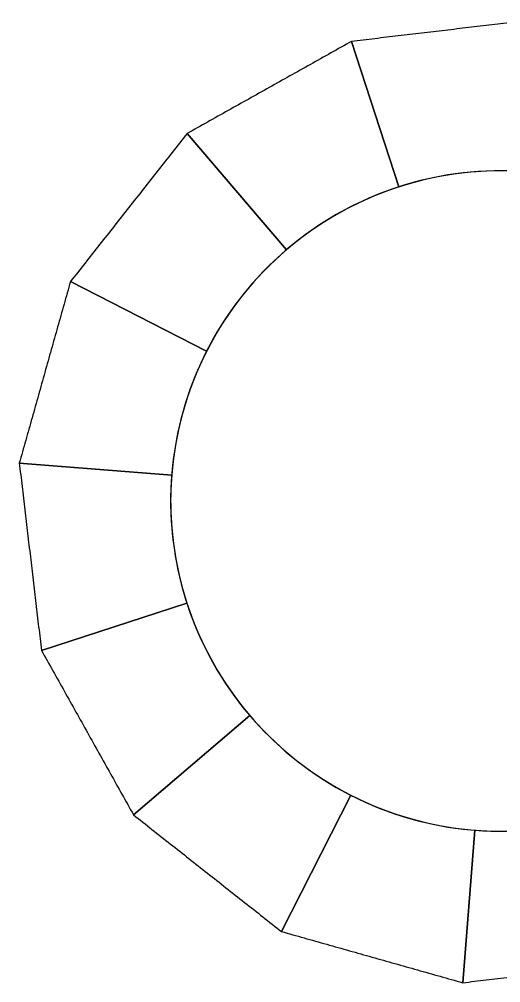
# Model space of a CAD drawing. Header units: millimetres. Extents: x -7.9 to 7.9, y -7.9 to 7.9.
# Drawn here: x -7.94 to 0, y -7.94 to 7.94 of the extents above; entities that cross this region are included whole.
import ezdxf

# ---------------------------------------------------------------- set-up
doc = ezdxf.new("R2010")
doc.units = ezdxf.units.MM
doc.layers.add('Part', color=7, linetype='CONTINUOUS')

msp = doc.modelspace()

# ---------------------------------------------------------------- linework, layer by layer
at = {"layer": 'Part'}
for p, q in [((-2.46, 7.57, 37.6), (-1.681, 5.174, 37.6)), ((-2.46, 7.57, 37.6), (-1.681, 5.174, 37.6)), ((-2.46, 7.57, 36), (-2.46, 7.57, 37.6)), ((-2.46, 7.57, 36), (-2.46, 7.57, 37.6)), ((-2.46, 7.57, 21.6), (-1.681, 5.174, 21.6)), ((-2.46, 7.57, 21.6), (-1.681, 5.174, 21.6)), ((-1.681, 5.174, 36), (-2.46, 7.57, 36)), ((-1.681, 5.174, 36), (-2.46, 7.57, 36)), ((-2.46, 7.57, 20), (-2.46, 7.57, 21.6)), ((-2.46, 7.57, 20), (-2.46, 7.57, 21.6)), ((-2.46, 7.57, 5.6), (-1.681, 5.174, 5.6)), ((-2.46, 7.57, 5.6), (-1.681, 5.174, 5.6)), ((-1.681, 5.174, 20), (-2.46, 7.57, 20)), ((-1.681, 5.174, 20), (-2.46, 7.57, 20)), ((-2.46, 7.57, 4), (-2.46, 7.57, 5.6)), ((-2.46, 7.57, 4), (-2.46, 7.57, 5.6)), ((-1.681, 5.174, 4), (-2.46, 7.57, 4)), ((-1.681, 5.174, 4), (-2.46, 7.57, 4)), ((-5.17, 6.053, 38.6), (-3.533, 4.137, 38.6)), ((-5.17, 6.053, 38.6), (-3.533, 4.137, 38.6)), ((-5.17, 6.053, 37), (-5.17, 6.053, 38.6)), ((-5.17, 6.053, 37), (-5.17, 6.053, 38.6)), ((-5.17, 6.053, 22.6), (-3.533, 4.137, 22.6)), ((-5.17, 6.053, 22.6), (-3.533, 4.137, 22.6)), ((-3.533, 4.137, 37), (-5.17, 6.053, 37)), ((-3.533, 4.137, 37), (-5.17, 6.053, 37)), ((-5.17, 6.053, 21), (-5.17, 6.053, 22.6)), ((-5.17, 6.053, 21), (-5.17, 6.053, 22.6)), ((-5.17, 6.053, 6.6), (-3.533, 4.137, 6.6)), ((-5.17, 6.053, 6.6), (-3.533, 4.137, 6.6)), ((-3.533, 4.137, 21), (-5.17, 6.053, 21)), ((-3.533, 4.137, 21), (-5.17, 6.053, 21)), ((-5.17, 6.053, 5), (-5.17, 6.053, 6.6)), ((-5.17, 6.053, 5), (-5.17, 6.053, 6.6)), ((-3.533, 4.137, 5), (-5.17, 6.053, 5)), ((-3.533, 4.137, 5), (-5.17, 6.053, 5)), ((-7.092, 3.614, 39.6), (-4.847, 2.47, 39.6)), ((-7.092, 3.614, 39.6), (-4.847, 2.47, 39.6)), ((-7.092, 3.614, 38), (-7.092, 3.614, 39.6)), ((-7.092, 3.614, 38), (-7.092, 3.614, 39.6)), ((-7.092, 3.614, 23.6), (-4.847, 2.47, 23.6)), ((-7.092, 3.614, 23.6), (-4.847, 2.47, 23.6)), ((-4.847, 2.47, 38), (-7.092, 3.614, 38)), ((-4.847, 2.47, 38), (-7.092, 3.614, 38)), ((-7.092, 3.614, 22), (-7.092, 3.614, 23.6)), ((-7.092, 3.614, 22), (-7.092, 3.614, 23.6)), ((-7.092, 3.614, 7.6), (-4.847, 2.47, 7.6)), ((-7.092, 3.614, 7.6), (-4.847, 2.47, 7.6)), ((-4.847, 2.47, 22), (-7.092, 3.614, 22)), ((-4.847, 2.47, 22), (-7.092, 3.614, 22)), ((-7.092, 3.614, 6), (-7.092, 3.614, 7.6)), ((-7.092, 3.614, 6), (-7.092, 3.614, 7.6)), ((-4.847, 2.47, 6), (-7.092, 3.614, 6)), ((-4.847, 2.47, 6), (-7.092, 3.614, 6)), ((-7.935, 0.625, 40.6), (-5.423, 0.427, 40.6)), ((-7.935, 0.625, 40.6), (-5.423, 0.427, 40.6)), ((-7.935, 0.625, 39), (-7.935, 0.625, 40.6)), ((-7.935, 0.625, 39), (-7.935, 0.625, 40.6)), ((-7.935, 0.625, 24.6), (-5.423, 0.427, 24.6)), ((-7.935, 0.625, 24.6), (-5.423, 0.427, 24.6)), ((-5.423, 0.427, 39), (-7.935, 0.625, 39)), ((-5.423, 0.427, 39), (-7.935, 0.625, 39)), ((-7.935, 0.625, 23), (-7.935, 0.625, 24.6)), ((-7.935, 0.625, 23), (-7.935, 0.625, 24.6)), ((-7.935, 0.625, 8.6), (-5.423, 0.427, 8.6)), ((-7.935, 0.625, 8.6), (-5.423, 0.427, 8.6)), ((-5.423, 0.427, 23), (-7.935, 0.625, 23)), ((-5.423, 0.427, 23), (-7.935, 0.625, 23)), ((-7.935, 0.625, 7), (-7.935, 0.625, 8.6)), ((-7.935, 0.625, 7), (-7.935, 0.625, 8.6)), ((-5.423, 0.427, 7), (-7.935, 0.625, 7)), ((-5.423, 0.427, 7), (-7.935, 0.625, 7)), ((-7.57, -2.46, 41.6), (-5.174, -1.681, 41.6)), ((-7.57, -2.46, 41.6), (-5.174, -1.681, 41.6)), ((-7.57, -2.46, 25.6), (-5.174, -1.681, 25.6)), ((-7.57, -2.46, 25.6), (-5.174, -1.681, 25.6)), ((-5.174, -1.681, 40), (-7.57, -2.46, 40)), ((-5.174, -1.681, 40), (-7.57, -2.46, 40)), ((-7.57, -2.46, 9.6), (-5.174, -1.681, 9.6)), ((-7.57, -2.46, 9.6), (-5.174, -1.681, 9.6)), ((-5.174, -1.681, 24), (-7.57, -2.46, 24)), ((-5.174, -1.681, 24), (-7.57, -2.46, 24)), ((-5.174, -1.681, 8), (-7.57, -2.46, 8)), ((-5.174, -1.681, 8), (-7.57, -2.46, 8)), ((-7.57, -2.46, 40), (-7.57, -2.46, 41.6)), ((-7.57, -2.46, 40), (-7.57, -2.46, 41.6)), ((-7.57, -2.46, 24), (-7.57, -2.46, 25.6)), ((-7.57, -2.46, 24), (-7.57, -2.46, 25.6)), ((-7.57, -2.46, 8), (-7.57, -2.46, 9.6)), ((-7.57, -2.46, 8), (-7.57, -2.46, 9.6)), ((-6.053, -5.17, 42.6), (-4.137, -3.533, 42.6)), ((-6.053, -5.17, 42.6), (-4.137, -3.533, 42.6)), ((-6.053, -5.17, 26.6), (-4.137, -3.533, 26.6)), ((-6.053, -5.17, 26.6), (-4.137, -3.533, 26.6)), ((-4.137, -3.533, 41), (-6.053, -5.17, 41)), ((-4.137, -3.533, 41), (-6.053, -5.17, 41)), ((-6.053, -5.17, 10.6), (-4.137, -3.533, 10.6)), ((-6.053, -5.17, 10.6), (-4.137, -3.533, 10.6)), ((-4.137, -3.533, 25), (-6.053, -5.17, 25)), ((-4.137, -3.533, 25), (-6.053, -5.17, 25)), ((-4.137, -3.533, 9), (-6.053, -5.17, 9)), ((-4.137, -3.533, 9), (-6.053, -5.17, 9)), ((-3.614, -7.092, 43.6), (-2.47, -4.847, 43.6)), ((-3.614, -7.092, 43.6), (-2.47, -4.847, 43.6)), ((-3.614, -7.092, 27.6), (-2.47, -4.847, 27.6)), ((-3.614, -7.092, 27.6), (-2.47, -4.847, 27.6)), ((-2.47, -4.847, 42), (-3.614, -7.092, 42)), ((-2.47, -4.847, 42), (-3.614, -7.092, 42)), ((-3.614, -7.092, 11.6), (-2.47, -4.847, 11.6)), ((-3.614, -7.092, 11.6), (-2.47, -4.847, 11.6)), ((-2.47, -4.847, 26), (-3.614, -7.092, 26)), ((-2.47, -4.847, 26), (-3.614, -7.092, 26)), ((-2.47, -4.847, 10), (-3.614, -7.092, 10)), ((-2.47, -4.847, 10), (-3.614, -7.092, 10)), ((-6.053, -5.17, 41), (-6.053, -5.17, 42.6)), ((-6.053, -5.17, 41), (-6.053, -5.17, 42.6)), ((-6.053, -5.17, 25), (-6.053, -5.17, 26.6)), ((-6.053, -5.17, 25), (-6.053, -5.17, 26.6)), ((-6.053, -5.17, 9), (-6.053, -5.17, 10.6)), ((-6.053, -5.17, 9), (-6.053, -5.17, 10.6)), ((-0.625, -7.935, 44.6), (-0.427, -5.423, 44.6)), ((-0.625, -7.935, 44.6), (-0.427, -5.423, 44.6)), ((-0.625, -7.935, 28.6), (-0.427, -5.423, 28.6)), ((-0.625, -7.935, 28.6), (-0.427, -5.423, 28.6)), ((-0.427, -5.423, 43), (-0.625, -7.935, 43)), ((-0.427, -5.423, 43), (-0.625, -7.935, 43)), ((-0.625, -7.935, 12.6), (-0.427, -5.423, 12.6)), ((-0.625, -7.935, 12.6), (-0.427, -5.423, 12.6)), ((-0.427, -5.423, 27), (-0.625, -7.935, 27)), ((-0.427, -5.423, 27), (-0.625, -7.935, 27)), ((-0.427, -5.423, 11), (-0.625, -7.935, 11)), ((-0.427, -5.423, 11), (-0.625, -7.935, 11)), ((-3.614, -7.092, 42), (-3.614, -7.092, 43.6)), ((-3.614, -7.092, 42), (-3.614, -7.092, 43.6)), ((-3.614, -7.092, 26), (-3.614, -7.092, 27.6)), ((-3.614, -7.092, 26), (-3.614, -7.092, 27.6)), ((-3.614, -7.092, 10), (-3.614, -7.092, 11.6)), ((-3.614, -7.092, 10), (-3.614, -7.092, 11.6)), ((-0.625, -7.935, 43), (-0.625, -7.935, 44.6)), ((-0.625, -7.935, 43), (-0.625, -7.935, 44.6)), ((-0.625, -7.935, 27), (-0.625, -7.935, 28.6)), ((-0.625, -7.935, 27), (-0.625, -7.935, 28.6)), ((-0.625, -7.935, 11), (-0.625, -7.935, 12.6)), ((-0.625, -7.935, 11), (-0.625, -7.935, 12.6))]:
    msp.add_line(p, q, dxfattribs=at)
for centre, start, end in [((0, 0, 48), 0, -18), ((0, 0, 48), 0, -18), ((0, 0), 18, 0), ((0, 0), 18, 0)]:
    msp.add_arc(centre, 5.44, start, end, dxfattribs=at)
for points, degree in [([(0.625, 7.935, 36.6), (-2.46, 7.57, 37.6)], 1), ([(0.625, 7.935, 36.6), (-2.46, 7.57, 37.6)], 1), ([(0.625, 7.935, 35), (-2.46, 7.57, 36)], 1), ([(0.625, 7.935, 20.6), (-2.46, 7.57, 21.6)], 1), ([(0.625, 7.935, 35), (-2.46, 7.57, 36)], 1), ([(0.625, 7.935, 20.6), (-2.46, 7.57, 21.6)], 1), ([(0.625, 7.935, 19), (-2.46, 7.57, 20)], 1), ([(0.625, 7.935, 4.6), (-2.46, 7.57, 5.6)], 1), ([(0.625, 7.935, 19), (-2.46, 7.57, 20)], 1), ([(0.625, 7.935, 4.6), (-2.46, 7.57, 5.6)], 1), ([(0.625, 7.935, 3), (-2.46, 7.57, 4)], 1), ([(0.625, 7.935, 3), (-2.46, 7.57, 4)], 1), ([(-2.46, 7.57, 37.6), (-5.17, 6.053, 38.6)], 1), ([(-2.46, 7.57, 37.6), (-5.17, 6.053, 38.6)], 1), ([(-2.46, 7.57, 36), (-5.17, 6.053, 37)], 1), ([(-2.46, 7.57, 21.6), (-5.17, 6.053, 22.6)], 1), ([(-2.46, 7.57, 36), (-5.17, 6.053, 37)], 1), ([(-2.46, 7.57, 21.6), (-5.17, 6.053, 22.6)], 1), ([(-2.46, 7.57, 20), (-5.17, 6.053, 21)], 1), ([(-2.46, 7.57, 5.6), (-5.17, 6.053, 6.6)], 1), ([(-2.46, 7.57, 20), (-5.17, 6.053, 21)], 1), ([(-2.46, 7.57, 5.6), (-5.17, 6.053, 6.6)], 1), ([(-2.46, 7.57, 4), (-5.17, 6.053, 5)], 1), ([(-2.46, 7.57, 4), (-5.17, 6.053, 5)], 1), ([(-5.17, 6.053, 38.6), (-7.092, 3.614, 39.6)], 1), ([(-5.17, 6.053, 38.6), (-7.092, 3.614, 39.6)], 1), ([(-5.17, 6.053, 37), (-7.092, 3.614, 38)], 1), ([(-5.17, 6.053, 22.6), (-7.092, 3.614, 23.6)], 1), ([(-5.17, 6.053, 37), (-7.092, 3.614, 38)], 1), ([(-5.17, 6.053, 22.6), (-7.092, 3.614, 23.6)], 1), ([(-5.17, 6.053, 21), (-7.092, 3.614, 22)], 1), ([(-5.17, 6.053, 6.6), (-7.092, 3.614, 7.6)], 1), ([(-5.17, 6.053, 21), (-7.092, 3.614, 22)], 1), ([(-5.17, 6.053, 6.6), (-7.092, 3.614, 7.6)], 1), ([(-5.17, 6.053, 5), (-7.092, 3.614, 6)], 1), ([(-5.17, 6.053, 5), (-7.092, 3.614, 6)], 1), ([(0.427, 5.423, 36.6), (-0.271, 5.481, 36.936), (-1.016, 5.392, 37.264), (-1.681, 5.174, 37.6)], 3), ([(0.427, 5.423, 36.6), (-0.271, 5.481, 36.936), (-1.016, 5.392, 37.264), (-1.681, 5.174, 37.6)], 3), ([(0.427, 5.423, 20.6), (-0.271, 5.481, 20.936), (-1.016, 5.392, 21.264), (-1.681, 5.174, 21.6)], 3), ([(0.427, 5.423, 35), (-0.271, 5.481, 35.336), (-1.016, 5.392, 35.664), (-1.681, 5.174, 36)], 3), ([(0.427, 5.423, 20.6), (-0.271, 5.481, 20.936), (-1.016, 5.392, 21.264), (-1.681, 5.174, 21.6)], 3), ([(0.427, 5.423, 4.6), (-0.271, 5.481, 4.936), (-1.016, 5.392, 5.264), (-1.681, 5.174, 5.6)], 3), ([(0.427, 5.423, 19), (-0.271, 5.481, 19.336), (-1.016, 5.392, 19.664), (-1.681, 5.174, 20)], 3), ([(0.427, 5.423, 35), (-0.271, 5.481, 35.336), (-1.016, 5.392, 35.664), (-1.681, 5.174, 36)], 3), ([(0.427, 5.423, 4.6), (-0.271, 5.481, 4.936), (-1.016, 5.392, 5.264), (-1.681, 5.174, 5.6)], 3), ([(0.427, 5.423, 3), (-0.271, 5.481, 3.336), (-1.016, 5.392, 3.664), (-1.681, 5.174, 4)], 3), ([(0.427, 5.423, 19), (-0.271, 5.481, 19.336), (-1.016, 5.392, 19.664), (-1.681, 5.174, 20)], 3), ([(0.427, 5.423, 3), (-0.271, 5.481, 3.336), (-1.016, 5.392, 3.664), (-1.681, 5.174, 4)], 3), ([(-1.681, 5.174, 37.6), (-2.347, 4.96, 37.936), (-3.002, 4.593, 38.264), (-3.533, 4.137, 38.6)], 3), ([(-1.681, 5.174, 37.6), (-2.347, 4.96, 37.936), (-3.002, 4.593, 38.264), (-3.533, 4.137, 38.6)], 3), ([(-1.681, 5.174, 21.6), (-2.347, 4.96, 21.936), (-3.002, 4.593, 22.264), (-3.533, 4.137, 22.6)], 3), ([(-1.681, 5.174, 36), (-2.347, 4.96, 36.336), (-3.002, 4.593, 36.664), (-3.533, 4.137, 37)], 3), ([(-1.681, 5.174, 21.6), (-2.347, 4.96, 21.936), (-3.002, 4.593, 22.264), (-3.533, 4.137, 22.6)], 3), ([(-1.681, 5.174, 5.6), (-2.347, 4.96, 5.936), (-3.002, 4.593, 6.264), (-3.533, 4.137, 6.6)], 3), ([(-1.681, 5.174, 20), (-2.347, 4.96, 20.336), (-3.002, 4.593, 20.664), (-3.533, 4.137, 21)], 3), ([(-1.681, 5.174, 36), (-2.347, 4.96, 36.336), (-3.002, 4.593, 36.664), (-3.533, 4.137, 37)], 3), ([(-1.681, 5.174, 5.6), (-2.347, 4.96, 5.936), (-3.002, 4.593, 6.264), (-3.533, 4.137, 6.6)], 3), ([(-1.681, 5.174, 4), (-2.347, 4.96, 4.336), (-3.002, 4.593, 4.664), (-3.533, 4.137, 5)], 3), ([(-1.681, 5.174, 20), (-2.347, 4.96, 20.336), (-3.002, 4.593, 20.664), (-3.533, 4.137, 21)], 3), ([(-1.681, 5.174, 4), (-2.347, 4.96, 4.336), (-3.002, 4.593, 4.664), (-3.533, 4.137, 5)], 3), ([(-3.533, 4.137, 38.6), (-4.067, 3.684, 38.936), (-4.532, 3.094, 39.264), (-4.847, 2.47, 39.6)], 3), ([(-3.533, 4.137, 38.6), (-4.067, 3.684, 38.936), (-4.532, 3.094, 39.264), (-4.847, 2.47, 39.6)], 3), ([(-3.533, 4.137, 22.6), (-4.067, 3.684, 22.936), (-4.532, 3.094, 23.264), (-4.847, 2.47, 23.6)], 3), ([(-3.533, 4.137, 37), (-4.067, 3.684, 37.336), (-4.532, 3.094, 37.664), (-4.847, 2.47, 38)], 3), ([(-3.533, 4.137, 22.6), (-4.067, 3.684, 22.936), (-4.532, 3.094, 23.264), (-4.847, 2.47, 23.6)], 3), ([(-3.533, 4.137, 6.6), (-4.067, 3.684, 6.936), (-4.532, 3.094, 7.264), (-4.847, 2.47, 7.6)], 3), ([(-3.533, 4.137, 21), (-4.067, 3.684, 21.336), (-4.532, 3.094, 21.664), (-4.847, 2.47, 22)], 3), ([(-3.533, 4.137, 37), (-4.067, 3.684, 37.336), (-4.532, 3.094, 37.664), (-4.847, 2.47, 38)], 3), ([(-3.533, 4.137, 6.6), (-4.067, 3.684, 6.936), (-4.532, 3.094, 7.264), (-4.847, 2.47, 7.6)], 3), ([(-3.533, 4.137, 5), (-4.067, 3.684, 5.336), (-4.532, 3.094, 5.664), (-4.847, 2.47, 6)], 3), ([(-3.533, 4.137, 21), (-4.067, 3.684, 21.336), (-4.532, 3.094, 21.664), (-4.847, 2.47, 22)], 3), ([(-3.533, 4.137, 5), (-4.067, 3.684, 5.336), (-4.532, 3.094, 5.664), (-4.847, 2.47, 6)], 3), ([(-7.092, 3.614, 39.6), (-7.935, 0.625, 40.6)], 1), ([(-7.092, 3.614, 39.6), (-7.935, 0.625, 40.6)], 1), ([(-7.092, 3.614, 38), (-7.935, 0.625, 39)], 1), ([(-7.092, 3.614, 23.6), (-7.935, 0.625, 24.6)], 1), ([(-7.092, 3.614, 38), (-7.935, 0.625, 39)], 1), ([(-7.092, 3.614, 23.6), (-7.935, 0.625, 24.6)], 1), ([(-7.092, 3.614, 22), (-7.935, 0.625, 23)], 1), ([(-7.092, 3.614, 7.6), (-7.935, 0.625, 8.6)], 1), ([(-7.092, 3.614, 22), (-7.935, 0.625, 23)], 1), ([(-7.092, 3.614, 7.6), (-7.935, 0.625, 8.6)], 1), ([(-7.092, 3.614, 6), (-7.935, 0.625, 7)], 1), ([(-7.092, 3.614, 6), (-7.935, 0.625, 7)], 1), ([(-4.847, 2.47, 39.6), (-5.167, 1.847, 39.936), (-5.371, 1.125, 40.264), (-5.423, 0.427, 40.6)], 3), ([(-4.847, 2.47, 39.6), (-5.167, 1.847, 39.936), (-5.371, 1.125, 40.264), (-5.423, 0.427, 40.6)], 3), ([(-4.847, 2.47, 23.6), (-5.167, 1.847, 23.936), (-5.371, 1.125, 24.264), (-5.423, 0.427, 24.6)], 3), ([(-4.847, 2.47, 38), (-5.167, 1.847, 38.336), (-5.371, 1.125, 38.664), (-5.423, 0.427, 39)], 3), ([(-4.847, 2.47, 23.6), (-5.167, 1.847, 23.936), (-5.371, 1.125, 24.264), (-5.423, 0.427, 24.6)], 3), ([(-4.847, 2.47, 7.6), (-5.167, 1.847, 7.936), (-5.371, 1.125, 8.264), (-5.423, 0.427, 8.6)], 3), ([(-4.847, 2.47, 22), (-5.167, 1.847, 22.336), (-5.371, 1.125, 22.664), (-5.423, 0.427, 23)], 3), ([(-4.847, 2.47, 38), (-5.167, 1.847, 38.336), (-5.371, 1.125, 38.664), (-5.423, 0.427, 39)], 3), ([(-4.847, 2.47, 7.6), (-5.167, 1.847, 7.936), (-5.371, 1.125, 8.264), (-5.423, 0.427, 8.6)], 3), ([(-4.847, 2.47, 6), (-5.167, 1.847, 6.336), (-5.371, 1.125, 6.664), (-5.423, 0.427, 7)], 3), ([(-4.847, 2.47, 22), (-5.167, 1.847, 22.336), (-5.371, 1.125, 22.664), (-5.423, 0.427, 23)], 3), ([(-4.847, 2.47, 6), (-5.167, 1.847, 6.336), (-5.371, 1.125, 6.664), (-5.423, 0.427, 7)], 3), ([(-7.935, 0.625, 40.6), (-7.57, -2.46, 41.6)], 1), ([(-7.935, 0.625, 40.6), (-7.57, -2.46, 41.6)], 1), ([(-7.935, 0.625, 39), (-7.57, -2.46, 40)], 1), ([(-7.935, 0.625, 24.6), (-7.57, -2.46, 25.6)], 1), ([(-7.935, 0.625, 39), (-7.57, -2.46, 40)], 1), ([(-7.935, 0.625, 24.6), (-7.57, -2.46, 25.6)], 1), ([(-7.935, 0.625, 23), (-7.57, -2.46, 24)], 1), ([(-7.935, 0.625, 8.6), (-7.57, -2.46, 9.6)], 1), ([(-7.935, 0.625, 23), (-7.57, -2.46, 24)], 1), ([(-7.935, 0.625, 8.6), (-7.57, -2.46, 9.6)], 1), ([(-7.935, 0.625, 7), (-7.57, -2.46, 8)], 1), ([(-7.935, 0.625, 7), (-7.57, -2.46, 8)], 1), ([(-5.423, 0.427, 40.6), (-5.481, -0.271, 40.936), (-5.392, -1.016, 41.264), (-5.174, -1.681, 41.6)], 3), ([(-5.423, 0.427, 40.6), (-5.481, -0.271, 40.936), (-5.392, -1.016, 41.264), (-5.174, -1.681, 41.6)], 3), ([(-5.423, 0.427, 24.6), (-5.481, -0.271, 24.936), (-5.392, -1.016, 25.264), (-5.174, -1.681, 25.6)], 3), ([(-5.423, 0.427, 39), (-5.481, -0.271, 39.336), (-5.392, -1.016, 39.664), (-5.174, -1.681, 40)], 3), ([(-5.423, 0.427, 24.6), (-5.481, -0.271, 24.936), (-5.392, -1.016, 25.264), (-5.174, -1.681, 25.6)], 3), ([(-5.423, 0.427, 8.6), (-5.481, -0.271, 8.936), (-5.392, -1.016, 9.264), (-5.174, -1.681, 9.6)], 3), ([(-5.423, 0.427, 23), (-5.481, -0.271, 23.336), (-5.392, -1.016, 23.664), (-5.174, -1.681, 24)], 3), ([(-5.423, 0.427, 39), (-5.481, -0.271, 39.336), (-5.392, -1.016, 39.664), (-5.174, -1.681, 40)], 3), ([(-5.423, 0.427, 8.6), (-5.481, -0.271, 8.936), (-5.392, -1.016, 9.264), (-5.174, -1.681, 9.6)], 3), ([(-5.423, 0.427, 7), (-5.481, -0.271, 7.336), (-5.392, -1.016, 7.664), (-5.174, -1.681, 8)], 3), ([(-5.423, 0.427, 23), (-5.481, -0.271, 23.336), (-5.392, -1.016, 23.664), (-5.174, -1.681, 24)], 3), ([(-5.423, 0.427, 7), (-5.481, -0.271, 7.336), (-5.392, -1.016, 7.664), (-5.174, -1.681, 8)], 3), ([(-5.174, -1.681, 41.6), (-4.96, -2.347, 41.936), (-4.593, -3.002, 42.264), (-4.137, -3.533, 42.6)], 3), ([(-5.174, -1.681, 41.6), (-4.96, -2.347, 41.936), (-4.593, -3.002, 42.264), (-4.137, -3.533, 42.6)], 3), ([(-5.174, -1.681, 25.6), (-4.96, -2.347, 25.936), (-4.593, -3.002, 26.264), (-4.137, -3.533, 26.6)], 3), ([(-5.174, -1.681, 40), (-4.96, -2.347, 40.336), (-4.593, -3.002, 40.664), (-4.137, -3.533, 41)], 3), ([(-5.174, -1.681, 25.6), (-4.96, -2.347, 25.936), (-4.593, -3.002, 26.264), (-4.137, -3.533, 26.6)], 3), ([(-5.174, -1.681, 9.6), (-4.96, -2.347, 9.936), (-4.593, -3.002, 10.264), (-4.137, -3.533, 10.6)], 3), ([(-5.174, -1.681, 24), (-4.96, -2.347, 24.336), (-4.593, -3.002, 24.664), (-4.137, -3.533, 25)], 3), ([(-5.174, -1.681, 40), (-4.96, -2.347, 40.336), (-4.593, -3.002, 40.664), (-4.137, -3.533, 41)], 3), ([(-5.174, -1.681, 9.6), (-4.96, -2.347, 9.936), (-4.593, -3.002, 10.264), (-4.137, -3.533, 10.6)], 3), ([(-5.174, -1.681, 8), (-4.96, -2.347, 8.336), (-4.593, -3.002, 8.664), (-4.137, -3.533, 9)], 3), ([(-5.174, -1.681, 24), (-4.96, -2.347, 24.336), (-4.593, -3.002, 24.664), (-4.137, -3.533, 25)], 3), ([(-5.174, -1.681, 8), (-4.96, -2.347, 8.336), (-4.593, -3.002, 8.664), (-4.137, -3.533, 9)], 3), ([(-7.57, -2.46, 41.6), (-6.053, -5.17, 42.6)], 1), ([(-7.57, -2.46, 41.6), (-6.053, -5.17, 42.6)], 1), ([(-7.57, -2.46, 40), (-6.053, -5.17, 41)], 1), ([(-7.57, -2.46, 25.6), (-6.053, -5.17, 26.6)], 1), ([(-7.57, -2.46, 40), (-6.053, -5.17, 41)], 1), ([(-7.57, -2.46, 25.6), (-6.053, -5.17, 26.6)], 1), ([(-7.57, -2.46, 24), (-6.053, -5.17, 25)], 1), ([(-7.57, -2.46, 9.6), (-6.053, -5.17, 10.6)], 1), ([(-7.57, -2.46, 24), (-6.053, -5.17, 25)], 1), ([(-7.57, -2.46, 9.6), (-6.053, -5.17, 10.6)], 1), ([(-7.57, -2.46, 8), (-6.053, -5.17, 9)], 1), ([(-7.57, -2.46, 8), (-6.053, -5.17, 9)], 1), ([(-4.137, -3.533, 42.6), (-3.684, -4.067, 42.936), (-3.094, -4.532, 43.264), (-2.47, -4.847, 43.6)], 3), ([(-4.137, -3.533, 42.6), (-3.684, -4.067, 42.936), (-3.094, -4.532, 43.264), (-2.47, -4.847, 43.6)], 3), ([(-4.137, -3.533, 26.6), (-3.684, -4.067, 26.936), (-3.094, -4.532, 27.264), (-2.47, -4.847, 27.6)], 3), ([(-4.137, -3.533, 41), (-3.684, -4.067, 41.336), (-3.094, -4.532, 41.664), (-2.47, -4.847, 42)], 3), ([(-4.137, -3.533, 26.6), (-3.684, -4.067, 26.936), (-3.094, -4.532, 27.264), (-2.47, -4.847, 27.6)], 3), ([(-4.137, -3.533, 10.6), (-3.684, -4.067, 10.936), (-3.094, -4.532, 11.264), (-2.47, -4.847, 11.6)], 3), ([(-4.137, -3.533, 25), (-3.684, -4.067, 25.336), (-3.094, -4.532, 25.664), (-2.47, -4.847, 26)], 3), ([(-4.137, -3.533, 41), (-3.684, -4.067, 41.336), (-3.094, -4.532, 41.664), (-2.47, -4.847, 42)], 3), ([(-4.137, -3.533, 10.6), (-3.684, -4.067, 10.936), (-3.094, -4.532, 11.264), (-2.47, -4.847, 11.6)], 3), ([(-4.137, -3.533, 9), (-3.684, -4.067, 9.336), (-3.094, -4.532, 9.664), (-2.47, -4.847, 10)], 3), ([(-4.137, -3.533, 25), (-3.684, -4.067, 25.336), (-3.094, -4.532, 25.664), (-2.47, -4.847, 26)], 3), ([(-4.137, -3.533, 9), (-3.684, -4.067, 9.336), (-3.094, -4.532, 9.664), (-2.47, -4.847, 10)], 3), ([(-2.47, -4.847, 43.6), (-1.847, -5.167, 43.936), (-1.125, -5.371, 44.264), (-0.427, -5.423, 44.6)], 3), ([(-2.47, -4.847, 43.6), (-1.847, -5.167, 43.936), (-1.125, -5.371, 44.264), (-0.427, -5.423, 44.6)], 3), ([(-2.47, -4.847, 27.6), (-1.847, -5.167, 27.936), (-1.125, -5.371, 28.264), (-0.427, -5.423, 28.6)], 3), ([(-2.47, -4.847, 42), (-1.847, -5.167, 42.336), (-1.125, -5.371, 42.664), (-0.427, -5.423, 43)], 3), ([(-2.47, -4.847, 27.6), (-1.847, -5.167, 27.936), (-1.125, -5.371, 28.264), (-0.427, -5.423, 28.6)], 3), ([(-2.47, -4.847, 11.6), (-1.847, -5.167, 11.936), (-1.125, -5.371, 12.264), (-0.427, -5.423, 12.6)], 3), ([(-2.47, -4.847, 26), (-1.847, -5.167, 26.336), (-1.125, -5.371, 26.664), (-0.427, -5.423, 27)], 3), ([(-2.47, -4.847, 42), (-1.847, -5.167, 42.336), (-1.125, -5.371, 42.664), (-0.427, -5.423, 43)], 3), ([(-2.47, -4.847, 11.6), (-1.847, -5.167, 11.936), (-1.125, -5.371, 12.264), (-0.427, -5.423, 12.6)], 3), ([(-2.47, -4.847, 10), (-1.847, -5.167, 10.336), (-1.125, -5.371, 10.664), (-0.427, -5.423, 11)], 3), ([(-2.47, -4.847, 26), (-1.847, -5.167, 26.336), (-1.125, -5.371, 26.664), (-0.427, -5.423, 27)], 3), ([(-2.47, -4.847, 10), (-1.847, -5.167, 10.336), (-1.125, -5.371, 10.664), (-0.427, -5.423, 11)], 3), ([(-6.053, -5.17, 42.6), (-3.614, -7.092, 43.6)], 1), ([(-6.053, -5.17, 42.6), (-3.614, -7.092, 43.6)], 1), ([(-6.053, -5.17, 41), (-3.614, -7.092, 42)], 1), ([(-6.053, -5.17, 26.6), (-3.614, -7.092, 27.6)], 1), ([(-6.053, -5.17, 41), (-3.614, -7.092, 42)], 1), ([(-6.053, -5.17, 26.6), (-3.614, -7.092, 27.6)], 1), ([(-6.053, -5.17, 25), (-3.614, -7.092, 26)], 1), ([(-6.053, -5.17, 10.6), (-3.614, -7.092, 11.6)], 1), ([(-6.053, -5.17, 25), (-3.614, -7.092, 26)], 1), ([(-6.053, -5.17, 10.6), (-3.614, -7.092, 11.6)], 1), ([(-6.053, -5.17, 9), (-3.614, -7.092, 10)], 1), ([(-6.053, -5.17, 9), (-3.614, -7.092, 10)], 1), ([(-0.427, -5.423, 44.6), (0.271, -5.481, 44.936), (1.016, -5.392, 45.264), (1.681, -5.174, 45.6)], 3), ([(-0.427, -5.423, 44.6), (0.271, -5.481, 44.936), (1.016, -5.392, 45.264), (1.681, -5.174, 45.6)], 3), ([(-0.427, -5.423, 28.6), (0.271, -5.481, 28.936), (1.016, -5.392, 29.264), (1.681, -5.174, 29.6)], 3), ([(-0.427, -5.423, 43), (0.271, -5.481, 43.336), (1.016, -5.392, 43.664), (1.681, -5.174, 44)], 3), ([(-0.427, -5.423, 28.6), (0.271, -5.481, 28.936), (1.016, -5.392, 29.264), (1.681, -5.174, 29.6)], 3), ([(-0.427, -5.423, 12.6), (0.271, -5.481, 12.936), (1.016, -5.392, 13.264), (1.681, -5.174, 13.6)], 3), ([(-0.427, -5.423, 27), (0.271, -5.481, 27.336), (1.016, -5.392, 27.664), (1.681, -5.174, 28)], 3), ([(-0.427, -5.423, 43), (0.271, -5.481, 43.336), (1.016, -5.392, 43.664), (1.681, -5.174, 44)], 3), ([(-0.427, -5.423, 12.6), (0.271, -5.481, 12.936), (1.016, -5.392, 13.264), (1.681, -5.174, 13.6)], 3), ([(-0.427, -5.423, 11), (0.271, -5.481, 11.336), (1.016, -5.392, 11.664), (1.681, -5.174, 12)], 3), ([(-0.427, -5.423, 27), (0.271, -5.481, 27.336), (1.016, -5.392, 27.664), (1.681, -5.174, 28)], 3), ([(-0.427, -5.423, 11), (0.271, -5.481, 11.336), (1.016, -5.392, 11.664), (1.681, -5.174, 12)], 3), ([(-3.614, -7.092, 43.6), (-0.625, -7.935, 44.6)], 1), ([(-3.614, -7.092, 43.6), (-0.625, -7.935, 44.6)], 1), ([(-3.614, -7.092, 42), (-0.625, -7.935, 43)], 1), ([(-3.614, -7.092, 27.6), (-0.625, -7.935, 28.6)], 1), ([(-3.614, -7.092, 42), (-0.625, -7.935, 43)], 1), ([(-3.614, -7.092, 27.6), (-0.625, -7.935, 28.6)], 1), ([(-3.614, -7.092, 26), (-0.625, -7.935, 27)], 1), ([(-3.614, -7.092, 11.6), (-0.625, -7.935, 12.6)], 1), ([(-3.614, -7.092, 26), (-0.625, -7.935, 27)], 1), ([(-3.614, -7.092, 11.6), (-0.625, -7.935, 12.6)], 1), ([(-3.614, -7.092, 10), (-0.625, -7.935, 11)], 1), ([(-3.614, -7.092, 10), (-0.625, -7.935, 11)], 1), ([(-0.625, -7.935, 44.6), (2.46, -7.57, 45.6)], 1), ([(-0.625, -7.935, 44.6), (2.46, -7.57, 45.6)], 1), ([(-0.625, -7.935, 43), (2.46, -7.57, 44)], 1), ([(-0.625, -7.935, 28.6), (2.46, -7.57, 29.6)], 1), ([(-0.625, -7.935, 43), (2.46, -7.57, 44)], 1), ([(-0.625, -7.935, 28.6), (2.46, -7.57, 29.6)], 1), ([(-0.625, -7.935, 27), (2.46, -7.57, 28)], 1), ([(-0.625, -7.935, 12.6), (2.46, -7.57, 13.6)], 1), ([(-0.625, -7.935, 27), (2.46, -7.57, 28)], 1), ([(-0.625, -7.935, 12.6), (2.46, -7.57, 13.6)], 1), ([(-0.625, -7.935, 11), (2.46, -7.57, 12)], 1), ([(-0.625, -7.935, 11), (2.46, -7.57, 12)], 1)]:
    msp.add_open_spline(points, degree=degree, dxfattribs=at)

doc.saveas('drawing.dxf')
